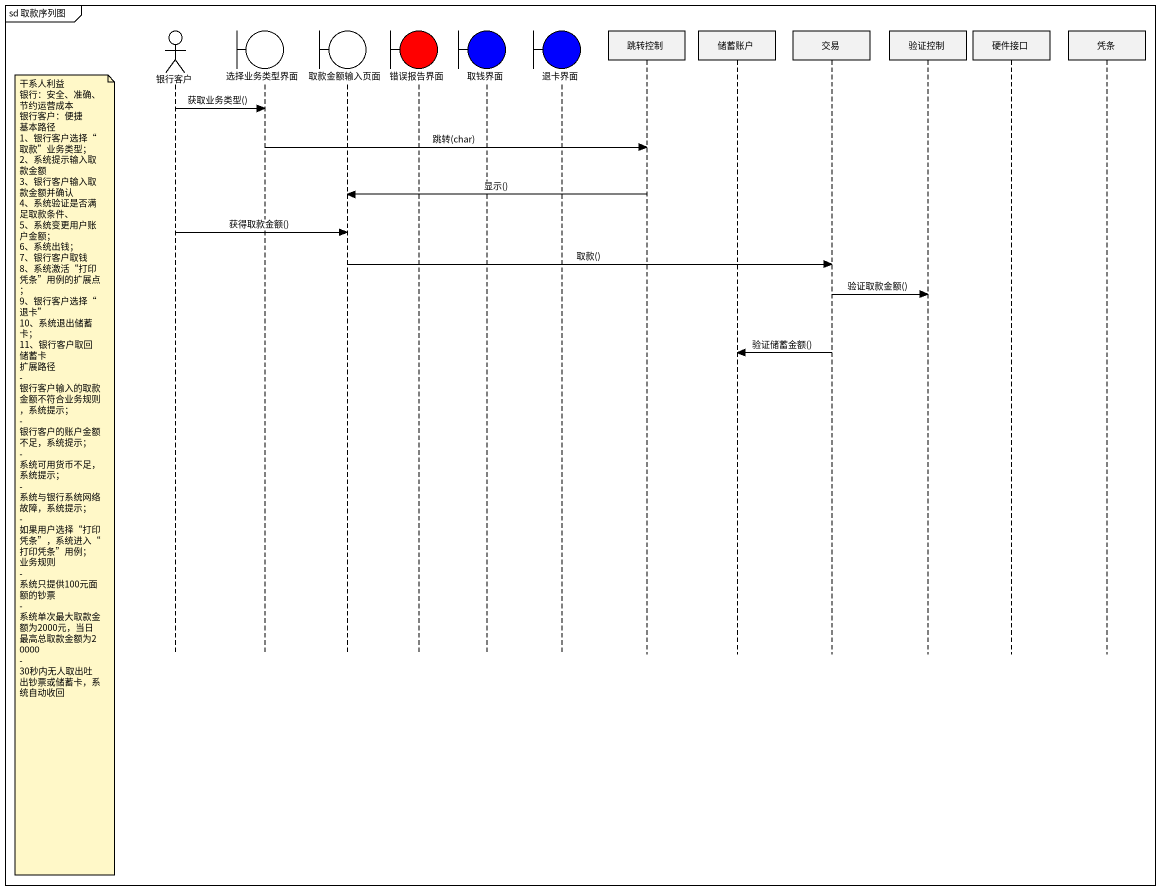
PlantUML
@startuml
mainframe sd 取款序列图
hide footbox
actor 银行客户
boundary 选择业务类型界面
boundary 取款金额输入页面
boundary 错误报告界面 #FF0000
boundary 取钱界面 #0000FF
boundary 退卡界面 #0000FF
participant 跳转控制
participant 储蓄账户
participant 交易
participant 验证控制
participant 硬件接口
participant 凭条

银行客户 -> 选择业务类型界面 : 获取业务类型()
选择业务类型界面 -> 跳转控制 : 跳转(char)
跳转控制 -> 取款金额输入页面 : 显示()
银行客户 -> 取款金额输入页面 : 获得取款金额()
取款金额输入页面 -> 交易 : 取款()
交易 -> 验证控制 : 验证取款金额()
交易 -> 储蓄账户 : 验证储蓄金额()
note left of 银行客户
  干系人利益
  银行：安全、准确、节约运营成本
  银行客户：便捷
  基本路径
  1、银行客户选择“取款”业务类型；
  2、系统提示输入取款金额
  3、银行客户输入取款金额并确认
  4、系统验证是否满足取款条件、
  5、系统变更用户账户金额；
  6、系统出钱；
  7、银行客户取钱
  8、系统激活“打印凭条”用例的扩展点；
  9、银行客户选择“退卡”
  10、系统退出储蓄卡；
  11、银行客户取回储蓄卡
  扩展路径
  - 银行客户输入的取款金额不符合业务规则，系统提示；
  - 银行客户的账户金额不足，系统提示；
  - 系统可用货币不足，系统提示；
  - 系统与银行系统网络故障，系统提示；
  - 如果用户选择“打印凭条”，系统进入“打印凭条”用例；
  业务规则
  - 系统只提供100元面额的钞票
  - 系统单次最大取款金额为2000元，当日最高总取款金额为20000
  - 30秒内无人取出吐出钞票或储蓄卡，系统自动收回
end note
@enduml
